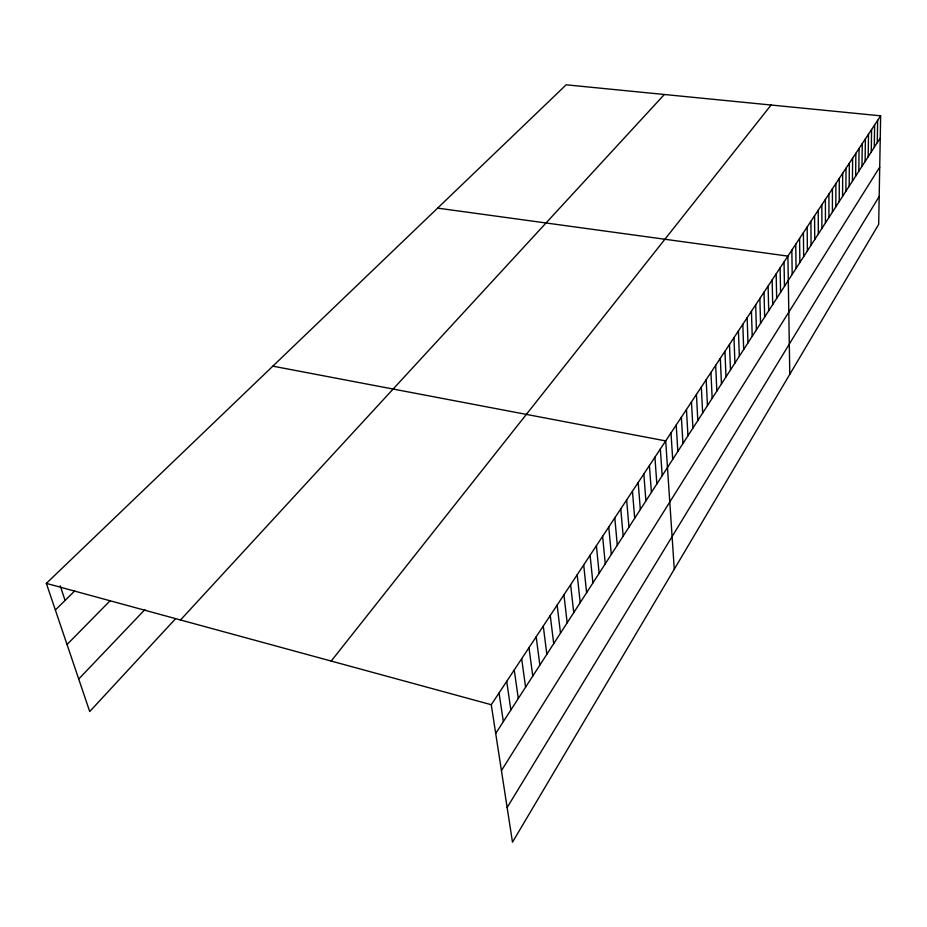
<?xml version="1.0" encoding="UTF-8"?>
<svg xmlns="http://www.w3.org/2000/svg" width="927" height="927" viewBox="0 0 927 927"><rect width="100%" height="100%" fill="white"/><g stroke="black" fill="none" stroke-linecap="round" stroke-linejoin="round"><path stroke-width="1.39" d="M832.411 212.132L832.434 188.76M835.83 206.825L835.887 183.534M839.225 201.588L839.306 178.366M842.573 196.385L842.678 173.256M845.899 191.252L846.027 168.193M849.178 186.165L849.341 163.187M852.423 181.136L852.62 158.227M855.644 176.153L855.864 153.326M858.831 171.228L859.074 148.471M861.983 166.339L862.249 143.662M865.1 161.507L865.389 138.911M868.193 156.733L868.506 134.195M871.253 151.993L871.589 129.537M874.277 147.3L874.636 124.925M877.278 142.665L877.66 120.359M880.65 115.829L878.68 224.334L512.492 842.191L491.264 704.717L880.65 115.829L566.177 84.809L46.35 583.384L89.722 711.542L175.354 618.958M507.139 807.533L879.178 196.466M501.437 770.592L879.711 167.138M495.702 733.454L880.244 138.065M331.206 661.067L771.09 105.029M180.51 619.966L664.335 94.496M78.725 679.039L144.913 609.584M67.045 644.532L110.267 600.603M55.353 610.001L74.658 591.009M437.602 208.123L787.904 256.107L789.781 374.323M272.839 366.153L665.702 440.916L674.277 569.213M46.35 583.384L491.264 704.717M60.22 585.841L65.075 600.441M499.05 692.956L503.349 721.612M506.71 681.38L510.87 709.966M514.242 669.966L518.286 698.483M521.669 658.738L525.586 687.185M528.981 647.683L532.77 676.05M536.177 636.791L539.862 665.088M543.268 626.073L546.837 654.288M550.256 615.505L553.709 643.639M557.139 605.088L560.487 633.153M563.929 594.833L567.162 622.817M570.615 584.728L573.743 612.631M577.197 574.763L580.221 602.585M583.697 564.937L586.617 592.689M590.093 555.261L592.921 582.921M596.397 545.725L599.143 573.303M602.62 536.316L605.273 563.813M608.761 527.034L611.31 554.45M614.81 517.88L617.278 545.215M620.777 508.865L623.164 536.107M626.652 499.966L628.958 527.127M632.457 491.183L634.682 518.263M638.193 482.527L640.337 509.526M643.836 473.975L645.91 500.893M649.41 465.551L651.403 492.376M654.914 457.231L656.837 483.975M660.337 449.016L662.191 475.678M670.986 432.921L672.701 459.41M676.212 425.018L677.846 451.437M681.368 417.231L682.944 443.558M686.455 409.537L687.961 435.771M691.472 401.936L692.921 428.089M696.432 394.438L697.822 420.51M701.333 387.022L702.666 413.013M706.177 379.711L707.44 405.609M710.951 372.48L712.168 398.297M715.667 365.342L716.838 391.078M720.337 358.285L721.438 383.94M724.937 351.321L725.992 376.895M729.491 344.438L730.488 369.931M733.987 337.637L734.937 363.048M738.425 330.927L739.329 356.246M742.817 324.288L743.674 349.514M747.162 317.718L747.962 342.874M751.449 311.24L752.214 336.304M755.69 304.821L756.397 329.815M759.873 298.494L760.546 323.396M764.022 292.225L764.648 317.046M768.112 286.037L768.703 310.777M772.156 279.908L772.701 304.566M776.166 273.859L776.664 298.436M780.117 267.868L780.58 292.376M784.033 261.959L784.462 286.373M791.843 250.139L792.191 274.392M795.737 244.241L796.05 268.413M799.595 238.413L799.874 262.503M807.174 226.953L807.382 250.881M803.408 232.654L803.651 256.663M810.905 221.31L811.079 245.168M814.59 215.736L814.729 239.514M818.24 210.232L818.344 233.917M821.843 204.774L821.913 228.378M828.935 194.044L828.947 217.486M825.412 199.375L825.447 222.909"/></g></svg>
